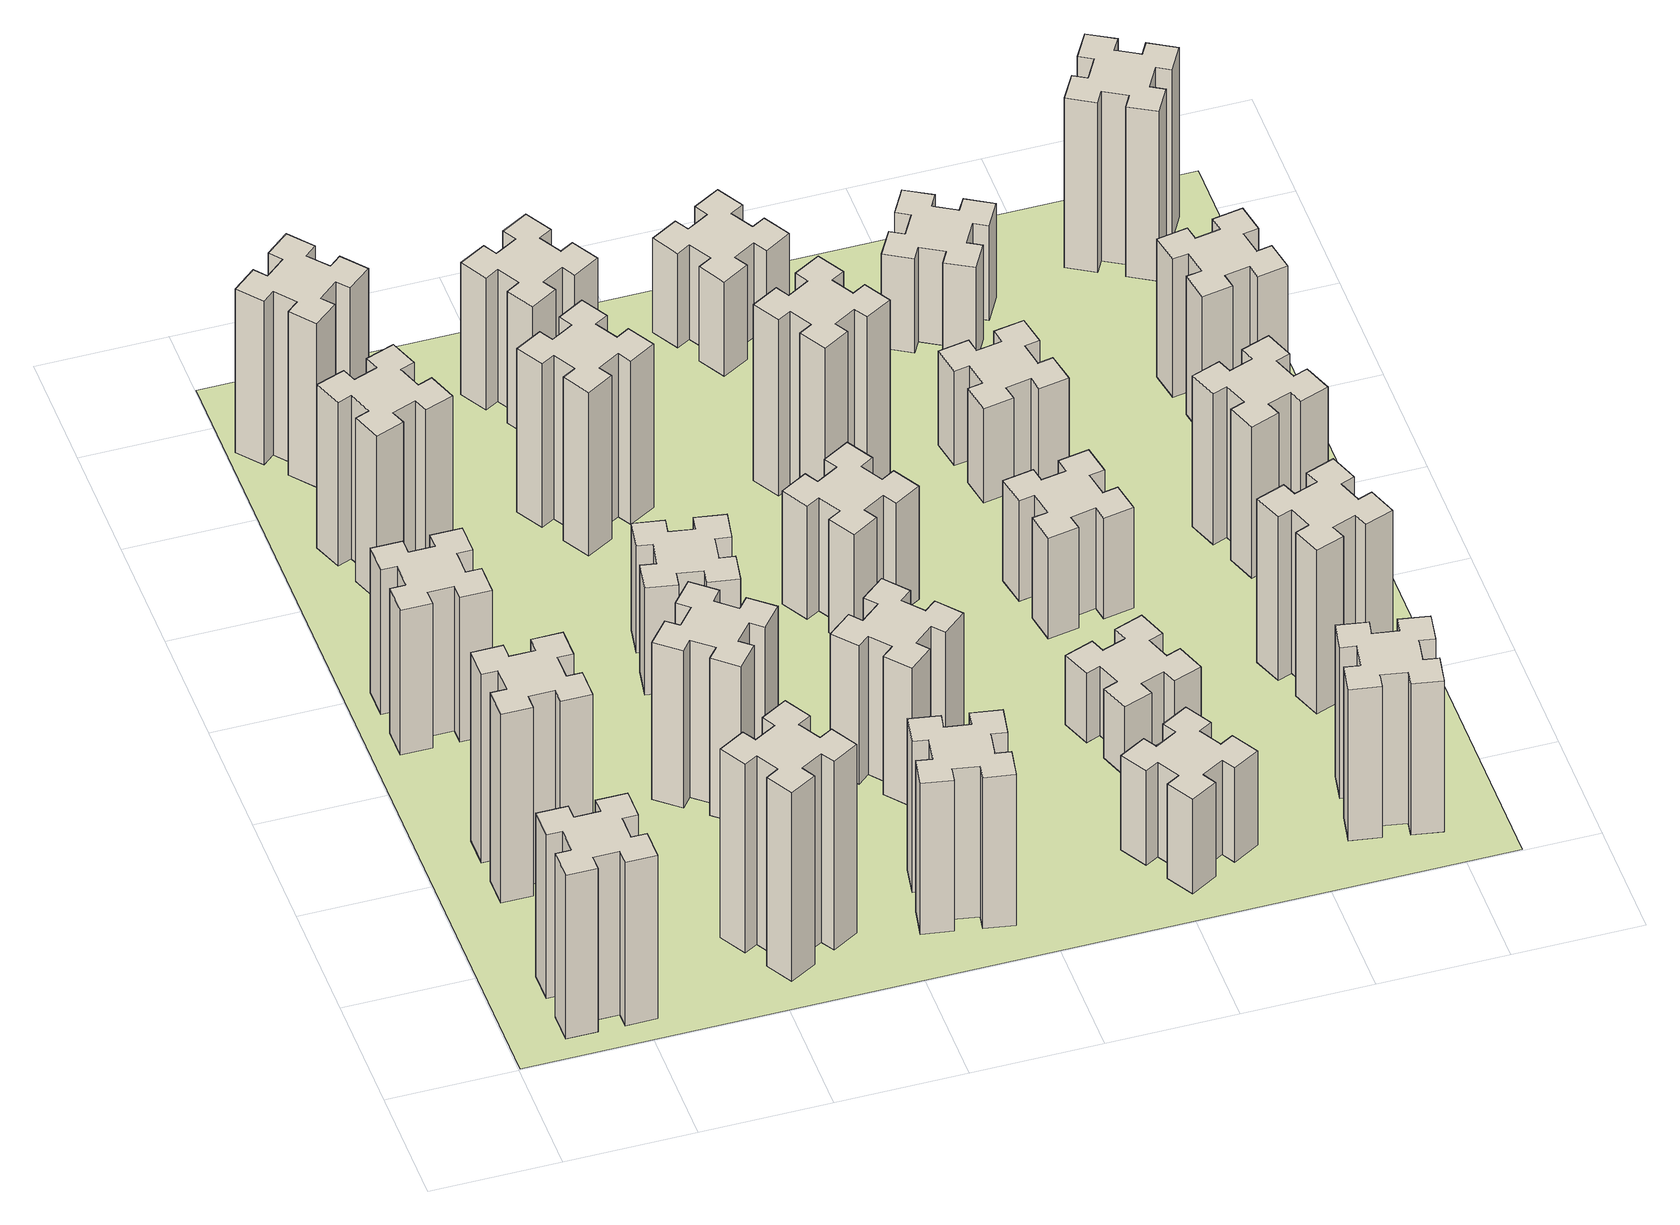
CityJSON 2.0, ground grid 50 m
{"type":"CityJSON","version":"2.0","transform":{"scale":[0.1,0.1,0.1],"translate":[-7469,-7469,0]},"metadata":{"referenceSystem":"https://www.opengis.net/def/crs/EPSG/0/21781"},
"CityObjects":{
"building1":{"type":"Building","attributes":{"class":"1000","function":"1000","usage":"1000","yearOfConstruction":2016,"roofType":"1000","measuredHeight":78,"storeysAboveGround":30,"storeysBelowGround":0},"geometry":[{"type":"Solid","lod":"1","boundaries":[[[[0,1,2,3,4,5,6,7,8,9,10,11,12,13,14,15,16,17,18,19]],[[17,16,20,21]],[[16,15,22,20]],[[15,14,23,22]],[[14,13,24,23]],[[13,12,25,24]],[[12,11,26,25]],[[11,10,27,26]],[[10,9,28,27]],[[9,8,29,28]],[[8,7,30,29]],[[7,6,31,30]],[[6,5,32,31]],[[5,4,33,32]],[[4,3,34,33]],[[3,2,35,34]],[[2,1,36,35]],[[1,0,37,36]],[[0,19,38,37]],[[19,18,39,38]],[[18,17,21,39]],[[24,25,26,27,28,29,30,31,32,33,34,35,36,37,38,39,21,20,22,23]]]]}]},
"building2":{"type":"Building","attributes":{"class":"1000","function":"1000","usage":"1000","yearOfConstruction":2016,"roofType":"1000","measuredHeight":90,"storeysAboveGround":30,"storeysBelowGround":0},"geometry":[{"type":"Solid","lod":"1","boundaries":[[[[40,41,42,43,44,45,46,47,48,49,50,51,52,53,54,55,56,57,58,59]],[[57,56,60,61]],[[56,55,62,60]],[[55,54,63,62]],[[54,53,64,63]],[[53,52,65,64]],[[52,51,66,65]],[[51,50,67,66]],[[50,49,68,67]],[[49,48,69,68]],[[48,47,70,69]],[[47,46,71,70]],[[46,45,72,71]],[[45,44,73,72]],[[44,43,74,73]],[[43,42,75,74]],[[42,41,76,75]],[[41,40,77,76]],[[40,59,78,77]],[[59,58,79,78]],[[58,57,61,79]],[[64,65,66,67,68,69,70,71,72,73,74,75,76,77,78,79,61,60,62,63]]]]}]},
"building3":{"type":"Building","attributes":{"class":"1000","function":"1000","usage":"1000","yearOfConstruction":2016,"roofType":"1000","measuredHeight":69,"storeysAboveGround":30,"storeysBelowGround":0},"geometry":[{"type":"Solid","lod":"1","boundaries":[[[[80,81,82,83,84,85,86,87,88,89,90,91,92,93,94,95,96,97,98,99]],[[97,96,100,101]],[[96,95,102,100]],[[95,94,103,102]],[[94,93,104,103]],[[93,92,105,104]],[[92,91,106,105]],[[91,90,107,106]],[[90,89,108,107]],[[89,88,109,108]],[[88,87,110,109]],[[87,86,111,110]],[[86,85,112,111]],[[85,84,113,112]],[[84,83,114,113]],[[83,82,115,114]],[[82,81,116,115]],[[81,80,117,116]],[[80,99,118,117]],[[99,98,119,118]],[[98,97,101,119]],[[104,105,106,107,108,109,110,111,112,113,114,115,116,117,118,119,101,100,102,103]]]]}]},
"building4":{"type":"Building","attributes":{"class":"1000","function":"1000","usage":"1000","yearOfConstruction":2016,"roofType":"1000","measuredHeight":78,"storeysAboveGround":30,"storeysBelowGround":0},"geometry":[{"type":"Solid","lod":"1","boundaries":[[[[120,121,122,123,124,125,126,127,128,129,130,131,132,133,134,135,136,137,138,139]],[[137,136,140,141]],[[136,135,142,140]],[[135,134,143,142]],[[134,133,144,143]],[[133,132,145,144]],[[132,131,146,145]],[[131,130,147,146]],[[130,129,148,147]],[[129,128,149,148]],[[128,127,150,149]],[[127,126,151,150]],[[126,125,152,151]],[[125,124,153,152]],[[124,123,154,153]],[[123,122,155,154]],[[122,121,156,155]],[[121,120,157,156]],[[120,139,158,157]],[[139,138,159,158]],[[138,137,141,159]],[[144,145,146,147,148,149,150,151,152,153,154,155,156,157,158,159,141,140,142,143]]]]}]},
"building5":{"type":"Building","attributes":{"class":"1000","function":"1000","usage":"1000","yearOfConstruction":2016,"roofType":"1000","measuredHeight":90,"storeysAboveGround":30,"storeysBelowGround":0},"geometry":[{"type":"Solid","lod":"1","boundaries":[[[[160,161,162,163,164,165,166,167,168,169,170,171,172,173,174,175,176,177,178,179]],[[177,176,180,181]],[[176,175,182,180]],[[175,174,183,182]],[[174,173,184,183]],[[173,172,185,184]],[[172,171,186,185]],[[171,170,187,186]],[[170,169,188,187]],[[169,168,189,188]],[[168,167,190,189]],[[167,166,191,190]],[[166,165,192,191]],[[165,164,193,192]],[[164,163,194,193]],[[163,162,195,194]],[[162,161,196,195]],[[161,160,197,196]],[[160,179,198,197]],[[179,178,199,198]],[[178,177,181,199]],[[184,185,186,187,188,189,190,191,192,193,194,195,196,197,198,199,181,180,182,183]]]]}]},
"building6":{"type":"Building","attributes":{"class":"1000","function":"1000","usage":"1000","yearOfConstruction":2016,"roofType":"1000","measuredHeight":78,"storeysAboveGround":30,"storeysBelowGround":0},"geometry":[{"type":"Solid","lod":"1","boundaries":[[[[200,201,202,203,204,205,206,207,208,209,210,211,212,213,214,215,216,217,218,219]],[[217,216,220,221]],[[216,215,222,220]],[[215,214,223,222]],[[214,213,224,223]],[[213,212,225,224]],[[212,211,226,225]],[[211,210,227,226]],[[210,209,228,227]],[[209,208,229,228]],[[208,207,230,229]],[[207,206,231,230]],[[206,205,232,231]],[[205,204,233,232]],[[204,203,234,233]],[[203,202,235,234]],[[202,201,236,235]],[[201,200,237,236]],[[200,219,238,237]],[[219,218,239,238]],[[218,217,221,239]],[[224,225,226,227,228,229,230,231,232,233,234,235,236,237,238,239,221,220,222,223]]]]}]},
"building7":{"type":"Building","attributes":{"class":"1000","function":"1000","usage":"1000","yearOfConstruction":2016,"roofType":"1000","measuredHeight":75,"storeysAboveGround":30,"storeysBelowGround":0},"geometry":[{"type":"Solid","lod":"1","boundaries":[[[[240,241,242,243,244,245,246,247,248,249,250,251,252,253,254,255,256,257,258,259]],[[257,256,260,261]],[[256,255,262,260]],[[255,254,263,262]],[[254,253,264,263]],[[253,252,265,264]],[[252,251,266,265]],[[251,250,267,266]],[[250,249,268,267]],[[249,248,269,268]],[[248,247,270,269]],[[247,246,271,270]],[[246,245,272,271]],[[245,244,273,272]],[[244,243,274,273]],[[243,242,275,274]],[[242,241,276,275]],[[241,240,277,276]],[[240,259,278,277]],[[259,258,279,278]],[[258,257,261,279]],[[264,265,266,267,268,269,270,271,272,273,274,275,276,277,278,279,261,260,262,263]]]]}]},
"building8":{"type":"Building","attributes":{"class":"1000","function":"1000","usage":"1000","yearOfConstruction":2016,"roofType":"1000","measuredHeight":51,"storeysAboveGround":30,"storeysBelowGround":0},"geometry":[{"type":"Solid","lod":"1","boundaries":[[[[280,281,282,283,284,285,286,287,288,289,290,291,292,293,294,295,296,297,298,299]],[[297,296,300,301]],[[296,295,302,300]],[[295,294,303,302]],[[294,293,304,303]],[[293,292,305,304]],[[292,291,306,305]],[[291,290,307,306]],[[290,289,308,307]],[[289,288,309,308]],[[288,287,310,309]],[[287,286,311,310]],[[286,285,312,311]],[[285,284,313,312]],[[284,283,314,313]],[[283,282,315,314]],[[282,281,316,315]],[[281,280,317,316]],[[280,299,318,317]],[[299,298,319,318]],[[298,297,301,319]],[[304,305,306,307,308,309,310,311,312,313,314,315,316,317,318,319,301,300,302,303]]]]}]},
"building9":{"type":"Building","attributes":{"class":"1000","function":"1000","usage":"1000","yearOfConstruction":2016,"roofType":"1000","measuredHeight":72,"storeysAboveGround":30,"storeysBelowGround":0},"geometry":[{"type":"Solid","lod":"1","boundaries":[[[[320,321,322,323,324,325,326,327,328,329,330,331,332,333,334,335,336,337,338,339]],[[337,336,340,341]],[[336,335,342,340]],[[335,334,343,342]],[[334,333,344,343]],[[333,332,345,344]],[[332,331,346,345]],[[331,330,347,346]],[[330,329,348,347]],[[329,328,349,348]],[[328,327,350,349]],[[327,326,351,350]],[[326,325,352,351]],[[325,324,353,352]],[[324,323,354,353]],[[323,322,355,354]],[[322,321,356,355]],[[321,320,357,356]],[[320,339,358,357]],[[339,338,359,358]],[[338,337,341,359]],[[344,345,346,347,348,349,350,351,352,353,354,355,356,357,358,359,341,340,342,343]]]]}]},
"building10":{"type":"Building","attributes":{"class":"1000","function":"1000","usage":"1000","yearOfConstruction":2016,"roofType":"1000","measuredHeight":78,"storeysAboveGround":30,"storeysBelowGround":0},"geometry":[{"type":"Solid","lod":"1","boundaries":[[[[360,361,362,363,364,365,366,367,368,369,370,371,372,373,374,375,376,377,378,379]],[[377,376,380,381]],[[376,375,382,380]],[[375,374,383,382]],[[374,373,384,383]],[[373,372,385,384]],[[372,371,386,385]],[[371,370,387,386]],[[370,369,388,387]],[[369,368,389,388]],[[368,367,390,389]],[[367,366,391,390]],[[366,365,392,391]],[[365,364,393,392]],[[364,363,394,393]],[[363,362,395,394]],[[362,361,396,395]],[[361,360,397,396]],[[360,379,398,397]],[[379,378,399,398]],[[378,377,381,399]],[[384,385,386,387,388,389,390,391,392,393,394,395,396,397,398,399,381,380,382,383]]]]}]},
"building11":{"type":"Building","attributes":{"class":"1000","function":"1000","usage":"1000","yearOfConstruction":2016,"roofType":"1000","measuredHeight":66,"storeysAboveGround":30,"storeysBelowGround":0},"geometry":[{"type":"Solid","lod":"1","boundaries":[[[[400,401,402,403,404,405,406,407,408,409,410,411,412,413,414,415,416,417,418,419]],[[417,416,420,421]],[[416,415,422,420]],[[415,414,423,422]],[[414,413,424,423]],[[413,412,425,424]],[[412,411,426,425]],[[411,410,427,426]],[[410,409,428,427]],[[409,408,429,428]],[[408,407,430,429]],[[407,406,431,430]],[[406,405,432,431]],[[405,404,433,432]],[[404,403,434,433]],[[403,402,435,434]],[[402,401,436,435]],[[401,400,437,436]],[[400,419,438,437]],[[419,418,439,438]],[[418,417,421,439]],[[424,425,426,427,428,429,430,431,432,433,434,435,436,437,438,439,421,420,422,423]]]]}]},
"building12":{"type":"Building","attributes":{"class":"1000","function":"1000","usage":"1000","yearOfConstruction":2016,"roofType":"1000","measuredHeight":63,"storeysAboveGround":30,"storeysBelowGround":0},"geometry":[{"type":"Solid","lod":"1","boundaries":[[[[440,441,442,443,444,445,446,447,448,449,450,451,452,453,454,455,456,457,458,459]],[[457,456,460,461]],[[456,455,462,460]],[[455,454,463,462]],[[454,453,464,463]],[[453,452,465,464]],[[452,451,466,465]],[[451,450,467,466]],[[450,449,468,467]],[[449,448,469,468]],[[448,447,470,469]],[[447,446,471,470]],[[446,445,472,471]],[[445,444,473,472]],[[444,443,474,473]],[[443,442,475,474]],[[442,441,476,475]],[[441,440,477,476]],[[440,459,478,477]],[[459,458,479,478]],[[458,457,461,479]],[[464,465,466,467,468,469,470,471,472,473,474,475,476,477,478,479,461,460,462,463]]]]}]},
"building13":{"type":"Building","attributes":{"class":"1000","function":"1000","usage":"1000","yearOfConstruction":2016,"roofType":"1000","measuredHeight":54,"storeysAboveGround":30,"storeysBelowGround":0},"geometry":[{"type":"Solid","lod":"1","boundaries":[[[[480,481,482,483,484,485,486,487,488,489,490,491,492,493,494,495,496,497,498,499]],[[497,496,500,501]],[[496,495,502,500]],[[495,494,503,502]],[[494,493,504,503]],[[493,492,505,504]],[[492,491,506,505]],[[491,490,507,506]],[[490,489,508,507]],[[489,488,509,508]],[[488,487,510,509]],[[487,486,511,510]],[[486,485,512,511]],[[485,484,513,512]],[[484,483,514,513]],[[483,482,515,514]],[[482,481,516,515]],[[481,480,517,516]],[[480,499,518,517]],[[499,498,519,518]],[[498,497,501,519]],[[504,505,506,507,508,509,510,511,512,513,514,515,516,517,518,519,501,500,502,503]]]]}]},
"building14":{"type":"Building","attributes":{"class":"1000","function":"1000","usage":"1000","yearOfConstruction":2016,"roofType":"1000","measuredHeight":45,"storeysAboveGround":30,"storeysBelowGround":0},"geometry":[{"type":"Solid","lod":"1","boundaries":[[[[520,521,522,523,524,525,526,527,528,529,530,531,532,533,534,535,536,537,538,539]],[[537,536,540,541]],[[536,535,542,540]],[[535,534,543,542]],[[534,533,544,543]],[[533,532,545,544]],[[532,531,546,545]],[[531,530,547,546]],[[530,529,548,547]],[[529,528,549,548]],[[528,527,550,549]],[[527,526,551,550]],[[526,525,552,551]],[[525,524,553,552]],[[524,523,554,553]],[[523,522,555,554]],[[522,521,556,555]],[[521,520,557,556]],[[520,539,558,557]],[[539,538,559,558]],[[538,537,541,559]],[[544,545,546,547,548,549,550,551,552,553,554,555,556,557,558,559,541,540,542,543]]]]}]},
"building15":{"type":"Building","attributes":{"class":"1000","function":"1000","usage":"1000","yearOfConstruction":2016,"roofType":"1000","measuredHeight":84,"storeysAboveGround":30,"storeysBelowGround":0},"geometry":[{"type":"Solid","lod":"1","boundaries":[[[[560,561,562,563,564,565,566,567,568,569,570,571,572,573,574,575,576,577,578,579]],[[577,576,580,581]],[[576,575,582,580]],[[575,574,583,582]],[[574,573,584,583]],[[573,572,585,584]],[[572,571,586,585]],[[571,570,587,586]],[[570,569,588,587]],[[569,568,589,588]],[[568,567,590,589]],[[567,566,591,590]],[[566,565,592,591]],[[565,564,593,592]],[[564,563,594,593]],[[563,562,595,594]],[[562,561,596,595]],[[561,560,597,596]],[[560,579,598,597]],[[579,578,599,598]],[[578,577,581,599]],[[584,585,586,587,588,589,590,591,592,593,594,595,596,597,598,599,581,580,582,583]]]]}]},
"building16":{"type":"Building","attributes":{"class":"1000","function":"1000","usage":"1000","yearOfConstruction":2016,"roofType":"1000","measuredHeight":45,"storeysAboveGround":30,"storeysBelowGround":0},"geometry":[{"type":"Solid","lod":"1","boundaries":[[[[600,601,602,603,604,605,606,607,608,609,610,611,612,613,614,615,616,617,618,619]],[[617,616,620,621]],[[616,615,622,620]],[[615,614,623,622]],[[614,613,624,623]],[[613,612,625,624]],[[612,611,626,625]],[[611,610,627,626]],[[610,609,628,627]],[[609,608,629,628]],[[608,607,630,629]],[[607,606,631,630]],[[606,605,632,631]],[[605,604,633,632]],[[604,603,634,633]],[[603,602,635,634]],[[602,601,636,635]],[[601,600,637,636]],[[600,619,638,637]],[[619,618,639,638]],[[618,617,621,639]],[[624,625,626,627,628,629,630,631,632,633,634,635,636,637,638,639,621,620,622,623]]]]}]},
"building17":{"type":"Building","attributes":{"class":"1000","function":"1000","usage":"1000","yearOfConstruction":2016,"roofType":"1000","measuredHeight":33,"storeysAboveGround":30,"storeysBelowGround":0},"geometry":[{"type":"Solid","lod":"1","boundaries":[[[[640,641,642,643,644,645,646,647,648,649,650,651,652,653,654,655,656,657,658,659]],[[657,656,660,661]],[[656,655,662,660]],[[655,654,663,662]],[[654,653,664,663]],[[653,652,665,664]],[[652,651,666,665]],[[651,650,667,666]],[[650,649,668,667]],[[649,648,669,668]],[[648,647,670,669]],[[647,646,671,670]],[[646,645,672,671]],[[645,644,673,672]],[[644,643,674,673]],[[643,642,675,674]],[[642,641,676,675]],[[641,640,677,676]],[[640,659,678,677]],[[659,658,679,678]],[[658,657,661,679]],[[664,665,666,667,668,669,670,671,672,673,674,675,676,677,678,679,661,660,662,663]]]]}]},
"building18":{"type":"Building","attributes":{"class":"1000","function":"1000","usage":"1000","yearOfConstruction":2016,"roofType":"1000","measuredHeight":48,"storeysAboveGround":30,"storeysBelowGround":0},"geometry":[{"type":"Solid","lod":"1","boundaries":[[[[680,681,682,683,684,685,686,687,688,689,690,691,692,693,694,695,696,697,698,699]],[[697,696,700,701]],[[696,695,702,700]],[[695,694,703,702]],[[694,693,704,703]],[[693,692,705,704]],[[692,691,706,705]],[[691,690,707,706]],[[690,689,708,707]],[[689,688,709,708]],[[688,687,710,709]],[[687,686,711,710]],[[686,685,712,711]],[[685,684,713,712]],[[684,683,714,713]],[[683,682,715,714]],[[682,681,716,715]],[[681,680,717,716]],[[680,699,718,717]],[[699,698,719,718]],[[698,697,701,719]],[[704,705,706,707,708,709,710,711,712,713,714,715,716,717,718,719,701,700,702,703]]]]}]},
"building19":{"type":"Building","attributes":{"class":"1000","function":"1000","usage":"1000","yearOfConstruction":2016,"roofType":"1000","measuredHeight":45,"storeysAboveGround":30,"storeysBelowGround":0},"geometry":[{"type":"Solid","lod":"1","boundaries":[[[[720,721,722,723,724,725,726,727,728,729,730,731,732,733,734,735,736,737,738,739]],[[737,736,740,741]],[[736,735,742,740]],[[735,734,743,742]],[[734,733,744,743]],[[733,732,745,744]],[[732,731,746,745]],[[731,730,747,746]],[[730,729,748,747]],[[729,728,749,748]],[[728,727,750,749]],[[727,726,751,750]],[[726,725,752,751]],[[725,724,753,752]],[[724,723,754,753]],[[723,722,755,754]],[[722,721,756,755]],[[721,720,757,756]],[[720,739,758,757]],[[739,738,759,758]],[[738,737,741,759]],[[744,745,746,747,748,749,750,751,752,753,754,755,756,757,758,759,741,740,742,743]]]]}]},
"building20":{"type":"Building","attributes":{"class":"1000","function":"1000","usage":"1000","yearOfConstruction":2016,"roofType":"1000","measuredHeight":72,"storeysAboveGround":30,"storeysBelowGround":0},"geometry":[{"type":"Solid","lod":"1","boundaries":[[[[760,761,762,763,764,765,766,767,768,769,770,771,772,773,774,775,776,777,778,779]],[[777,776,780,781]],[[776,775,782,780]],[[775,774,783,782]],[[774,773,784,783]],[[773,772,785,784]],[[772,771,786,785]],[[771,770,787,786]],[[770,769,788,787]],[[769,768,789,788]],[[768,767,790,789]],[[767,766,791,790]],[[766,765,792,791]],[[765,764,793,792]],[[764,763,794,793]],[[763,762,795,794]],[[762,761,796,795]],[[761,760,797,796]],[[760,779,798,797]],[[779,778,799,798]],[[778,777,781,799]],[[784,785,786,787,788,789,790,791,792,793,794,795,796,797,798,799,781,780,782,783]]]]}]},
"building21":{"type":"Building","attributes":{"class":"1000","function":"1000","usage":"1000","yearOfConstruction":2016,"roofType":"1000","measuredHeight":45,"storeysAboveGround":30,"storeysBelowGround":0},"geometry":[{"type":"Solid","lod":"1","boundaries":[[[[800,801,802,803,804,805,806,807,808,809,810,811,812,813,814,815,816,817,818,819]],[[817,816,820,821]],[[816,815,822,820]],[[815,814,823,822]],[[814,813,824,823]],[[813,812,825,824]],[[812,811,826,825]],[[811,810,827,826]],[[810,809,828,827]],[[809,808,829,828]],[[808,807,830,829]],[[807,806,831,830]],[[806,805,832,831]],[[805,804,833,832]],[[804,803,834,833]],[[803,802,835,834]],[[802,801,836,835]],[[801,800,837,836]],[[800,819,838,837]],[[819,818,839,838]],[[818,817,821,839]],[[824,825,826,827,828,829,830,831,832,833,834,835,836,837,838,839,821,820,822,823]]]]}]},
"building22":{"type":"Building","attributes":{"class":"1000","function":"1000","usage":"1000","yearOfConstruction":2016,"roofType":"1000","measuredHeight":78,"storeysAboveGround":30,"storeysBelowGround":0},"geometry":[{"type":"Solid","lod":"1","boundaries":[[[[840,841,842,843,844,845,846,847,848,849,850,851,852,853,854,855,856,857,858,859]],[[857,856,860,861]],[[856,855,862,860]],[[855,854,863,862]],[[854,853,864,863]],[[853,852,865,864]],[[852,851,866,865]],[[851,850,867,866]],[[850,849,868,867]],[[849,848,869,868]],[[848,847,870,869]],[[847,846,871,870]],[[846,845,872,871]],[[845,844,873,872]],[[844,843,874,873]],[[843,842,875,874]],[[842,841,876,875]],[[841,840,877,876]],[[840,859,878,877]],[[859,858,879,878]],[[858,857,861,879]],[[864,865,866,867,868,869,870,871,872,873,874,875,876,877,878,879,861,860,862,863]]]]}]},
"building23":{"type":"Building","attributes":{"class":"1000","function":"1000","usage":"1000","yearOfConstruction":2016,"roofType":"1000","measuredHeight":72,"storeysAboveGround":30,"storeysBelowGround":0},"geometry":[{"type":"Solid","lod":"1","boundaries":[[[[880,881,882,883,884,885,886,887,888,889,890,891,892,893,894,895,896,897,898,899]],[[897,896,900,901]],[[896,895,902,900]],[[895,894,903,902]],[[894,893,904,903]],[[893,892,905,904]],[[892,891,906,905]],[[891,890,907,906]],[[890,889,908,907]],[[889,888,909,908]],[[888,887,910,909]],[[887,886,911,910]],[[886,885,912,911]],[[885,884,913,912]],[[884,883,914,913]],[[883,882,915,914]],[[882,881,916,915]],[[881,880,917,916]],[[880,899,918,917]],[[899,898,919,918]],[[898,897,901,919]],[[904,905,906,907,908,909,910,911,912,913,914,915,916,917,918,919,901,900,902,903]]]]}]},
"building24":{"type":"Building","attributes":{"class":"1000","function":"1000","usage":"1000","yearOfConstruction":2016,"roofType":"1000","measuredHeight":66,"storeysAboveGround":30,"storeysBelowGround":0},"geometry":[{"type":"Solid","lod":"1","boundaries":[[[[920,921,922,923,924,925,926,927,928,929,930,931,932,933,934,935,936,937,938,939]],[[937,936,940,941]],[[936,935,942,940]],[[935,934,943,942]],[[934,933,944,943]],[[933,932,945,944]],[[932,931,946,945]],[[931,930,947,946]],[[930,929,948,947]],[[929,928,949,948]],[[928,927,950,949]],[[927,926,951,950]],[[926,925,952,951]],[[925,924,953,952]],[[924,923,954,953]],[[923,922,955,954]],[[922,921,956,955]],[[921,920,957,956]],[[920,939,958,957]],[[939,938,959,958]],[[938,937,941,959]],[[944,945,946,947,948,949,950,951,952,953,954,955,956,957,958,959,941,940,942,943]]]]}]},
"building25":{"type":"Building","attributes":{"class":"1000","function":"1000","usage":"1000","yearOfConstruction":2016,"roofType":"1000","measuredHeight":81,"storeysAboveGround":30,"storeysBelowGround":0},"geometry":[{"type":"Solid","lod":"1","boundaries":[[[[960,961,962,963,964,965,966,967,968,969,970,971,972,973,974,975,976,977,978,979]],[[977,976,980,981]],[[976,975,982,980]],[[975,974,983,982]],[[974,973,984,983]],[[973,972,985,984]],[[972,971,986,985]],[[971,970,987,986]],[[970,969,988,987]],[[969,968,989,988]],[[968,967,990,989]],[[967,966,991,990]],[[966,965,992,991]],[[965,964,993,992]],[[964,963,994,993]],[[963,962,995,994]],[[962,961,996,995]],[[961,960,997,996]],[[960,979,998,997]],[[979,978,999,998]],[[978,977,981,999]],[[984,985,986,987,988,989,990,991,992,993,994,995,996,997,998,999,981,980,982,983]]]]}]},
"landuse1":{"type":"LandUse","attributes":{"name":"plot1","function":"1010"},"geometry":[{"type":"MultiSurface","lod":"1","boundaries":[[[1000,1001,1002,1003]]]}]}
},
"vertices":[
[265,325,0],[265,225,0],[205,225,0],[205,105,0],[325,105,0],[325,165,0],[425,165,0],[425,105,0],[545,105,0],[545,225,0],[485,225,0],[485,325,0],[545,325,0],[545,445,0],[425,445,0],[425,385,0],[325,385,0],[325,445,0],[205,445,0],[205,325,0],[325,385,780],[325,445,780],[425,385,780],[425,445,780],[545,445,780],[545,325,780],[485,325,780],[485,225,780],[545,225,780],[545,105,780],[425,105,780],[425,165,780],[325,165,780],[325,105,780],[205,105,780],[205,225,780],[265,225,780],[265,325,780],[205,325,780],[205,445,780],
[265,1065,0],[265,965,0],[205,965,0],[205,845,0],[325,845,0],[325,905,0],[425,905,0],[425,845,0],[545,845,0],[545,965,0],[485,965,0],[485,1065,0],[545,1065,0],[545,1185,0],[425,1185,0],[425,1125,0],[325,1125,0],[325,1185,0],[205,1185,0],[205,1065,0],[325,1125,900],[325,1185,900],[425,1125,900],[425,1185,900],[545,1185,900],[545,1065,900],[485,1065,900],[485,965,900],[545,965,900],[545,845,900],[425,845,900],[425,905,900],[325,905,900],[325,845,900],[205,845,900],[205,965,900],[265,965,900],[265,1065,900],[205,1065,900],[205,1185,900],
[385,1805,0],[385,1905,0],[445,1905,0],[445,2025,0],[325,2025,0],[325,1965,0],[225,1965,0],[225,2025,0],[105,2025,0],[105,1905,0],[165,1905,0],[165,1805,0],[105,1805,0],[105,1685,0],[225,1685,0],[225,1745,0],[325,1745,0],[325,1685,0],[445,1685,0],[445,1805,0],[325,1745,690],[325,1685,690],[225,1745,690],[225,1685,690],[105,1685,690],[105,1805,690],[165,1805,690],[165,1905,690],[105,1905,690],[105,2025,690],[225,2025,690],[225,1965,690],[325,1965,690],[325,2025,690],[445,2025,690],[445,1905,690],[385,1905,690],[385,1805,690],[445,1805,690],[445,1685,690],
[385,2816,0],[291,2782,0],[270,2838,0],[157,2797,0],[199,2684,0],[255,2705,0],[289,2611,0],[233,2590,0],[274,2477,0],[387,2519,0],[366,2575,0],[460,2609,0],[480,2553,0],[593,2594,0],[552,2707,0],[496,2686,0],[462,2780,0],[518,2800,0],[477,2913,0],[364,2872,0],[462,2780,780],[518,2800,780],[496,2686,780],[552,2707,780],[593,2594,780],[480,2553,780],[460,2609,780],[366,2575,780],[387,2519,780],[274,2477,780],[233,2590,780],[289,2611,780],[255,2705,780],[199,2684,780],[157,2797,780],[270,2838,780],[291,2782,780],[385,2816,780],[364,2872,780],[477,2913,780],
[1127,255,0],[1214,305,0],[1244,253,0],[1348,313,0],[1288,417,0],[1236,387,0],[1186,474,0],[1238,504,0],[1178,608,0],[1074,548,0],[1104,496,0],[1017,446,0],[987,498,0],[883,438,0],[943,334,0],[995,364,0],[1045,277,0],[993,247,0],[1053,143,0],[1157,203,0],[1045,277,900],[993,247,900],[995,364,900],[943,334,900],[883,438,900],[987,498,900],[1017,446,900],[1104,496,900],[1074,548,900],[1178,608,900],[1238,504,900],[1186,474,900],[1236,387,900],[1288,417,900],[1348,313,900],[1244,253,900],[1214,305,900],[1127,255,900],[1157,203,900],[1053,143,900],
[308,3219,0],[384,3283,0],[423,3237,0],[515,3314,0],[438,3406,0],[392,3368,0],[327,3444,0],[373,3483,0],[296,3575,0],[204,3498,0],[243,3452,0],[166,3387,0],[128,3433,0],[36,3356,0],[113,3264,0],[159,3303,0],[223,3226,0],[177,3188,0],[254,3096,0],[346,3173,0],[223,3226,780],[177,3188,780],[159,3303,780],[113,3264,780],[36,3356,780],[128,3433,780],[166,3387,780],[243,3452,780],[204,3498,780],[296,3575,780],[373,3483,780],[327,3444,780],[392,3368,780],[438,3406,780],[515,3314,780],[423,3237,780],[384,3283,780],[308,3219,780],[346,3173,780],[254,3096,780],
[1224,1267,0],[1148,1332,0],[1186,1378,0],[1094,1455,0],[1017,1363,0],[1063,1324,0],[999,1248,0],[953,1286,0],[876,1194,0],[968,1117,0],[1006,1163,0],[1083,1099,0],[1044,1053,0],[1136,976,0],[1213,1068,0],[1167,1106,0],[1232,1183,0],[1278,1144,0],[1355,1236,0],[1263,1313,0],[1232,1183,750],[1278,1144,750],[1167,1106,750],[1213,1068,750],[1136,976,750],[1044,1053,750],[1083,1099,750],[1006,1163,750],[968,1117,750],[876,1194,750],[953,1286,750],[999,1248,750],[1063,1324,750],[1017,1363,750],[1094,1455,750],[1186,1378,750],[1148,1332,750],[1224,1267,750],[1263,1313,750],[1355,1236,750],
[1315,1787,0],[1332,1885,0],[1391,1875,0],[1412,1993,0],[1294,2014,0],[1284,1955,0],[1185,1972,0],[1196,2031,0],[1077,2052,0],[1057,1934,0],[1116,1924,0],[1098,1825,0],[1039,1836,0],[1018,1717,0],[1137,1697,0],[1147,1756,0],[1245,1738,0],[1235,1679,0],[1353,1658,0],[1374,1777,0],[1245,1738,510],[1235,1679,510],[1147,1756,510],[1137,1697,510],[1018,1717,510],[1039,1836,510],[1098,1825,510],[1116,1924,510],[1057,1934,510],[1077,2052,510],[1196,2031,510],[1185,1972,510],[1284,1955,510],[1294,2014,510],[1412,1993,510],[1391,1875,510],[1332,1885,510],[1315,1787,510],[1374,1777,510],[1353,1658,510],
[1855,307,0],[1872,405,0],[1931,395,0],[1952,513,0],[1834,534,0],[1824,475,0],[1725,492,0],[1736,551,0],[1617,572,0],[1597,454,0],[1656,444,0],[1638,345,0],[1579,356,0],[1558,237,0],[1677,217,0],[1687,276,0],[1785,258,0],[1775,199,0],[1893,178,0],[1914,297,0],[1785,258,720],[1775,199,720],[1687,276,720],[1677,217,720],[1558,237,720],[1579,356,720],[1638,345,720],[1656,444,720],[1597,454,720],[1617,572,720],[1736,551,720],[1725,492,720],[1824,475,720],[1834,534,720],[1952,513,720],[1931,395,720],[1872,405,720],[1855,307,720],[1914,297,720],[1893,178,720],
[1236,2707,0],[1186,2794,0],[1238,2824,0],[1178,2928,0],[1074,2868,0],[1104,2816,0],[1017,2766,0],[987,2818,0],[883,2758,0],[943,2654,0],[995,2684,0],[1045,2597,0],[993,2567,0],[1053,2463,0],[1157,2523,0],[1127,2575,0],[1214,2625,0],[1244,2573,0],[1348,2633,0],[1288,2737,0],[1214,2625,780],[1244,2573,780],[1127,2575,780],[1157,2523,780],[1053,2463,780],[993,2567,780],[1045,2597,780],[995,2684,780],[943,2654,780],[883,2758,780],[987,2818,780],[1017,2766,780],[1104,2816,780],[1074,2868,780],[1178,2928,780],[1238,2824,780],[1186,2794,780],[1236,2707,780],[1288,2737,780],[1348,2633,780],
[1788,999,0],[1864,1063,0],[1903,1017,0],[1995,1094,0],[1918,1186,0],[1872,1148,0],[1807,1224,0],[1853,1263,0],[1776,1355,0],[1684,1278,0],[1723,1232,0],[1646,1167,0],[1608,1213,0],[1516,1136,0],[1593,1044,0],[1639,1083,0],[1703,1006,0],[1657,968,0],[1734,876,0],[1826,953,0],[1703,1006,660],[1657,968,660],[1639,1083,660],[1593,1044,660],[1516,1136,660],[1608,1213,660],[1646,1167,660],[1723,1232,660],[1684,1278,660],[1776,1355,660],[1853,1263,660],[1807,1224,660],[1872,1148,660],[1918,1186,660],[1995,1094,660],[1903,1017,660],[1864,1063,660],[1788,999,660],[1826,953,660],[1734,876,660],
[1104,3456,0],[1017,3406,0],[987,3458,0],[883,3398,0],[943,3294,0],[995,3324,0],[1045,3237,0],[993,3207,0],[1053,3103,0],[1157,3163,0],[1127,3215,0],[1214,3265,0],[1244,3213,0],[1348,3273,0],[1288,3377,0],[1236,3347,0],[1186,3434,0],[1238,3464,0],[1178,3568,0],[1074,3508,0],[1186,3434,630],[1238,3464,630],[1236,3347,630],[1288,3377,630],[1348,3273,630],[1244,3213,630],[1214,3265,630],[1127,3215,630],[1157,3163,630],[1053,3103,630],[993,3207,630],[1045,3237,630],[995,3324,630],[943,3294,630],[883,3398,630],[987,3458,630],[1017,3406,630],[1104,3456,630],[1074,3508,630],[1178,3568,630],
[1844,2076,0],[1757,2026,0],[1727,2078,0],[1623,2018,0],[1683,1914,0],[1735,1944,0],[1785,1857,0],[1733,1827,0],[1793,1723,0],[1897,1783,0],[1867,1835,0],[1954,1885,0],[1984,1833,0],[2088,1893,0],[2028,1997,0],[1976,1967,0],[1926,2054,0],[1978,2084,0],[1918,2188,0],[1814,2128,0],[1926,2054,540],[1978,2084,540],[1976,1967,540],[2028,1997,540],[2088,1893,540],[1984,1833,540],[1954,1885,540],[1867,1835,540],[1897,1783,540],[1793,1723,540],[1733,1827,540],[1785,1857,540],[1735,1944,540],[1683,1914,540],[1623,2018,540],[1727,2078,540],[1757,2026,540],[1844,2076,540],[1814,2128,540],[1918,2188,540],
[2475,364,0],[2525,277,0],[2473,247,0],[2533,143,0],[2637,203,0],[2607,255,0],[2694,305,0],[2724,253,0],[2828,313,0],[2768,417,0],[2716,387,0],[2666,474,0],[2718,504,0],[2658,608,0],[2554,548,0],[2584,496,0],[2497,446,0],[2467,498,0],[2363,438,0],[2423,334,0],[2497,446,450],[2467,498,450],[2584,496,450],[2554,548,450],[2658,608,450],[2718,504,450],[2666,474,450],[2716,387,450],[2768,417,450],[2828,313,450],[2724,253,450],[2694,305,450],[2607,255,450],[2637,203,450],[2533,143,450],[2473,247,450],[2525,277,450],[2475,364,450],[2423,334,450],[2363,438,450],
[1967,2475,0],[2054,2525,0],[2084,2473,0],[2188,2533,0],[2128,2637,0],[2076,2607,0],[2026,2694,0],[2078,2724,0],[2018,2828,0],[1914,2768,0],[1944,2716,0],[1857,2666,0],[1827,2718,0],[1723,2658,0],[1783,2554,0],[1835,2584,0],[1885,2497,0],[1833,2467,0],[1893,2363,0],[1997,2423,0],[1885,2497,840],[1833,2467,840],[1835,2584,840],[1783,2554,840],[1723,2658,840],[1827,2718,840],[1857,2666,840],[1944,2716,840],[1914,2768,840],[2018,2828,840],[2078,2724,840],[2026,2694,840],[2076,2607,840],[2128,2637,840],[2188,2533,840],[2084,2473,840],[2054,2525,840],[1967,2475,840],[1997,2423,840],[1893,2363,840],
[1844,3556,0],[1757,3506,0],[1727,3558,0],[1623,3498,0],[1683,3394,0],[1735,3424,0],[1785,3337,0],[1733,3307,0],[1793,3203,0],[1897,3263,0],[1867,3315,0],[1954,3365,0],[1984,3313,0],[2088,3373,0],[2028,3477,0],[1976,3447,0],[1926,3534,0],[1978,3564,0],[1918,3668,0],[1814,3608,0],[1926,3534,450],[1978,3564,450],[1976,3447,450],[2028,3477,450],[2088,3373,450],[1984,3313,450],[1954,3365,450],[1867,3315,450],[1897,3263,450],[1793,3203,450],[1733,3307,450],[1785,3337,450],[1735,3424,450],[1683,3394,450],[1623,3498,450],[1727,3558,450],[1757,3506,450],[1844,3556,450],[1814,3608,450],[1918,3668,450],
[2716,1006,0],[2682,1100,0],[2738,1120,0],[2697,1233,0],[2584,1192,0],[2605,1136,0],[2511,1102,0],[2490,1158,0],[2377,1117,0],[2419,1004,0],[2475,1025,0],[2509,931,0],[2453,910,0],[2494,797,0],[2607,839,0],[2586,895,0],[2680,929,0],[2700,873,0],[2813,914,0],[2772,1027,0],[2680,929,330],[2700,873,330],[2586,895,330],[2607,839,330],[2494,797,330],[2453,910,330],[2509,931,330],[2475,1025,330],[2419,1004,330],[2377,1117,330],[2490,1158,330],[2511,1102,330],[2605,1136,330],[2584,1192,330],[2697,1233,330],[2738,1120,330],[2682,1100,330],[2716,1006,330],[2772,1027,330],[2813,914,330],
[2625,1872,0],[2527,1855,0],[2517,1914,0],[2398,1893,0],[2419,1775,0],[2478,1785,0],[2496,1687,0],[2437,1677,0],[2457,1558,0],[2576,1579,0],[2565,1638,0],[2664,1656,0],[2674,1597,0],[2792,1617,0],[2771,1736,0],[2712,1725,0],[2695,1824,0],[2754,1834,0],[2733,1952,0],[2615,1931,0],[2695,1824,480],[2754,1834,480],[2712,1725,480],[2771,1736,480],[2792,1617,480],[2674,1597,480],[2664,1656,480],[2565,1638,480],[2576,1579,480],[2457,1558,480],[2437,1677,480],[2496,1687,480],[2478,1785,480],[2419,1775,480],[2398,1893,480],[2517,1914,480],[2527,1855,480],[2625,1872,480],[2615,1931,480],[2733,1952,480],
[2565,2378,0],[2664,2396,0],[2674,2337,0],[2792,2357,0],[2771,2476,0],[2712,2465,0],[2695,2564,0],[2754,2574,0],[2733,2692,0],[2615,2671,0],[2625,2612,0],[2527,2595,0],[2517,2654,0],[2398,2633,0],[2419,2515,0],[2478,2525,0],[2496,2427,0],[2437,2417,0],[2457,2298,0],[2576,2319,0],[2496,2427,450],[2437,2417,450],[2478,2525,450],[2419,2515,450],[2398,2633,450],[2517,2654,450],[2527,2595,450],[2625,2612,450],[2615,2671,450],[2733,2692,450],[2754,2574,450],[2695,2564,450],[2712,2465,450],[2771,2476,450],[2792,2357,450],[2674,2337,450],[2664,2396,450],[2565,2378,450],[2576,2319,450],[2457,2298,450],
[3435,307,0],[3452,405,0],[3511,395,0],[3532,513,0],[3414,534,0],[3404,475,0],[3305,492,0],[3316,551,0],[3197,572,0],[3177,454,0],[3236,444,0],[3218,345,0],[3159,356,0],[3138,237,0],[3257,217,0],[3267,276,0],[3365,258,0],[3355,199,0],[3473,178,0],[3494,297,0],[3365,258,720],[3355,199,720],[3267,276,720],[3257,217,720],[3138,237,720],[3159,356,720],[3218,345,720],[3236,444,720],[3177,454,720],[3197,572,720],[3316,551,720],[3305,492,720],[3404,475,720],[3414,534,720],[3532,513,720],[3511,395,720],[3452,405,720],[3435,307,720],[3494,297,720],[3473,178,720],
[2497,3165,0],[2584,3115,0],[2554,3063,0],[2658,3003,0],[2718,3107,0],[2666,3137,0],[2716,3224,0],[2768,3194,0],[2828,3298,0],[2724,3358,0],[2694,3306,0],[2607,3356,0],[2637,3408,0],[2533,3468,0],[2473,3364,0],[2525,3334,0],[2475,3247,0],[2423,3277,0],[2363,3173,0],[2467,3113,0],[2475,3247,450],[2423,3277,450],[2525,3334,450],[2473,3364,450],[2533,3468,450],[2637,3408,450],[2607,3356,450],[2694,3306,450],[2724,3358,450],[2828,3298,450],[2768,3194,450],[2716,3224,450],[2666,3137,450],[2718,3107,450],[2658,3003,450],[2554,3063,450],[2584,3115,450],[2497,3165,450],[2467,3113,450],[2363,3173,450],
[3215,1125,0],[3249,1031,0],[3193,1010,0],[3234,897,0],[3347,939,0],[3326,995,0],[3420,1029,0],[3440,973,0],[3553,1014,0],[3512,1127,0],[3456,1106,0],[3422,1200,0],[3478,1220,0],[3437,1333,0],[3324,1292,0],[3345,1236,0],[3251,1202,0],[3230,1258,0],[3117,1217,0],[3159,1104,0],[3251,1202,780],[3230,1258,780],[3345,1236,780],[3324,1292,780],[3437,1333,780],[3478,1220,780],[3422,1200,780],[3456,1106,780],[3512,1127,780],[3553,1014,780],[3440,973,780],[3420,1029,780],[3326,995,780],[3347,939,780],[3234,897,780],[3193,1010,780],[3249,1031,780],[3215,1125,780],[3159,1104,780],[3117,1217,780],
[3456,1846,0],[3422,1940,0],[3478,1960,0],[3437,2073,0],[3324,2032,0],[3345,1976,0],[3251,1942,0],[3230,1998,0],[3117,1957,0],[3159,1844,0],[3215,1865,0],[3249,1771,0],[3193,1750,0],[3234,1637,0],[3347,1679,0],[3326,1735,0],[3420,1769,0],[3440,1713,0],[3553,1754,0],[3512,1867,0],[3420,1769,720],[3440,1713,720],[3326,1735,720],[3347,1679,720],[3234,1637,720],[3193,1750,720],[3249,1771,720],[3215,1865,720],[3159,1844,720],[3117,1957,720],[3230,1998,720],[3251,1942,720],[3345,1976,720],[3324,2032,720],[3437,2073,720],[3478,1960,720],[3422,1940,720],[3456,1846,720],[3512,1867,720],[3553,1754,720],
[3318,2625,0],[3336,2527,0],[3277,2517,0],[3297,2398,0],[3416,2419,0],[3405,2478,0],[3504,2496,0],[3514,2437,0],[3632,2457,0],[3611,2576,0],[3552,2565,0],[3535,2664,0],[3594,2674,0],[3573,2792,0],[3455,2771,0],[3465,2712,0],[3367,2695,0],[3357,2754,0],[3238,2733,0],[3259,2615,0],[3367,2695,660],[3357,2754,660],[3465,2712,660],[3455,2771,660],[3573,2792,660],[3594,2674,660],[3535,2664,660],[3552,2565,660],[3611,2576,660],[3632,2457,660],[3514,2437,660],[3504,2496,660],[3405,2478,660],[3416,2419,660],[3297,2398,660],[3277,2517,660],[3336,2527,660],[3318,2625,660],[3259,2615,660],[3238,2733,660],
[3237,3365,0],[3324,3315,0],[3294,3263,0],[3398,3203,0],[3458,3307,0],[3406,3337,0],[3456,3424,0],[3508,3394,0],[3568,3498,0],[3464,3558,0],[3434,3506,0],[3347,3556,0],[3377,3608,0],[3273,3668,0],[3213,3564,0],[3265,3534,0],[3215,3447,0],[3163,3477,0],[3103,3373,0],[3207,3313,0],[3215,3447,810],[3163,3477,810],[3265,3534,810],[3213,3564,810],[3273,3668,810],[3377,3608,810],[3347,3556,810],[3434,3506,810],[3464,3558,810],[3568,3498,810],[3508,3394,810],[3456,3424,810],[3406,3337,810],[3458,3307,810],[3398,3203,810],[3294,3263,810],[3324,3315,810],[3237,3365,810],[3207,3313,810],[3103,3373,810],
[5,3705,0],[3705,3705,0],[3705,5,0],[5,5,0]
]}
